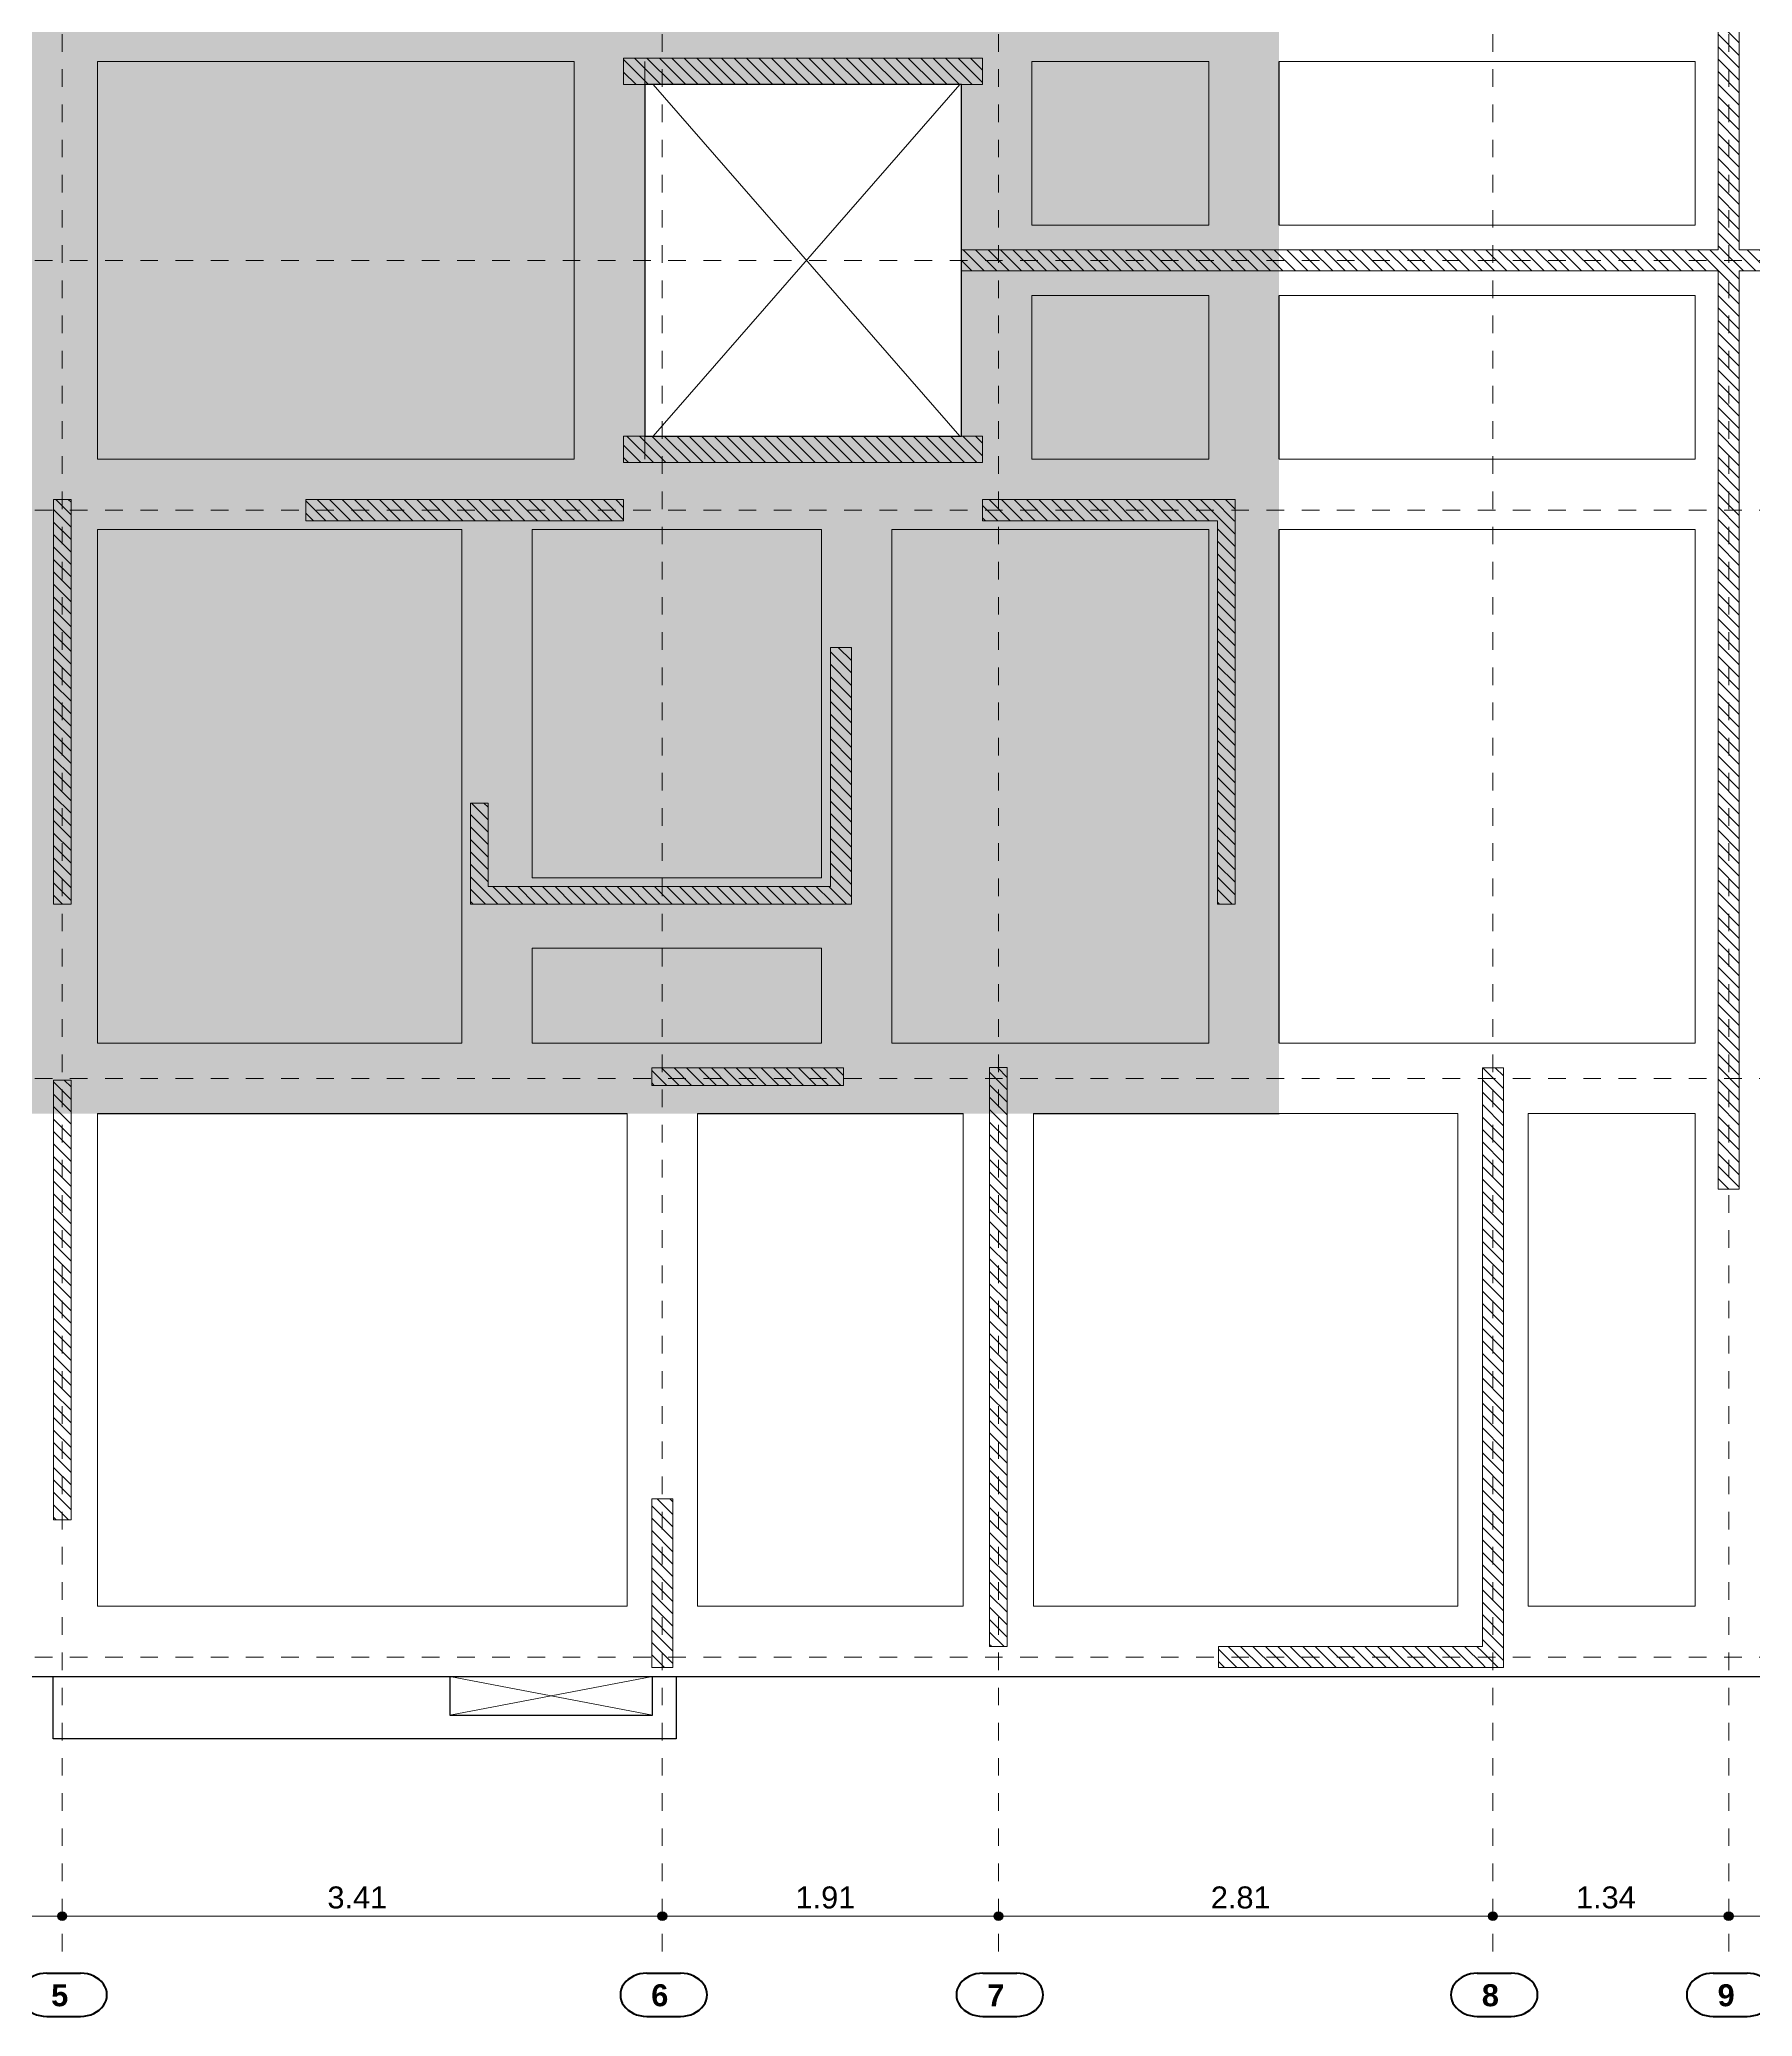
# Model space of a CAD drawing. Header units: metres. Extents: x 1.9 to 93.5, y 3.6 to 60.4.
# Drawn here: x 62.53 to 72.26, y 40.11 to 51.35 of the extents above; entities that cross this region are included whole.
import ezdxf

# ---------------------------------------------------------------- set-up
doc = ezdxf.new("R2010")
doc.units = ezdxf.units.M
doc.linetypes.add('-PYD PUNTEADO', pattern=[0.003177, 0.002118, -0.001059])
doc.linetypes.add('IMPORT-CENTER', pattern=[0.02, 0.0125, -0.0025, 0.0025, -0.0025])
for name, color, linetype, lineweight in [('ACHURADO-1', 8, 'Continuous', 9), ('CASETONES-1', 8, 'Continuous', 9), ('CONTORNO-1', 2, 'Continuous', 30), ('COTAS-2', 9, 'Continuous', 9), ('COTAS-50', 9, 'Continuous', 9), ('EJES-2', 1, 'IMPORT-CENTER', 9), ('MUROS-1', 8, 'Continuous', 9), ('MUROS-2', 8, '-PYD PUNTEADO', 9), ('TEXTEJES', 3, 'Continuous', 50), ('VARIOS', 8, 'Continuous', 9), ('VARIOS-1', 8, 'Continuous', 9)]:
    doc.layers.add(name, color=color, linetype=linetype, lineweight=lineweight)
doc.styles.add('Swis721 Ex BT_B_2', font='swisseb.ttf', dxfattribs={"height": 0.125})
doc.styles.add('Swis721 LtEx BT_4', font='swissel.ttf', dxfattribs={"height": 0.125})
doc.dimstyles.new('P_D-PLI-COT-EJE', dxfattribs={"dimscale": 0.3048, "dimtxt": 0.131878, "dimasz": 0.656168, "dimexe": 0.164042, "dimexo": 0.164042, "dimgap": 0.008202, "dimtad": 1, "dimrnd": 0.01, "dimzin": 0, "dimdsep": 46, "dimtxsty": 'Swis721 LtEx BT_4', "dimblk1": 'DOTSMALL', "dimblk2": 'DOTSMALL', "dimsah": 1, "dimcen": 0.09, "dimdle": 0.328084, "dimadec": 0, "dimazin": 0, "dimtfac": 1, "dimtdec": 4, "dimtix": 1, "dimtmove": 0, "dimatfit": 3, "dimfxl": 1, "dimtvp": 1, "dimtolj": 1, "dimtzin": 0, "dimarcsym": 2})
pattern_1 = [(315, (56.83287, 0), (0.03535534, 0.03535534), [])]

# ---------------------------------------------------------------- blocks, each defined once
blk = doc.blocks.new('Sobreancho h_1_00m - Sobreancho h_1_00m-3721884-LOS-1_4 - REFUERZO SUP_ CIMENTACIÓN LOSA SUP_')
at = {"layer": 'CASETONES-1'}
for p, q in [((9.134, 51.09), (9.134, 51.22)), ((9.134, 51.09), (9.134, 51.22)), ((9.134, 48.96), (9.134, 49.091)), ((9.134, 49.091), (9.134, 48.96))]:
    blk.add_line(p, q, dxfattribs=at)
blk = doc.blocks.new('Grid - P_D-DCA-EJE-VER-_1-75_-2560240-LOS-1_4 - REFUERZO SUP_ CIMENTACIÓN LOSA SUP_')
at = {"layer": 'TEXTEJES'}
for p, q in [((-0.00177, 0.00245), (0.00208, 0.00245)), ((-0.00177, -0.00245), (0.00208, -0.00245))]:
    blk.add_line(p, q, dxfattribs=at)
for centre, major_axis in [((-0.00177, 0), (-0.003, 0)), ((0.00208, 0), (0.003, 0))]:
    blk.add_ellipse(centre, major_axis=major_axis, ratio=0.817708, start_param=4.712389, end_param=7.853982, dxfattribs=at)
blk = doc.blocks.new('DIMBLOCK26-LOS-1_4 - REFUERZO SUP_ CIMENTACIÓN LOSA SUP_')
at = {"layer": 'COTAS-50', "lineweight": 25, "transparency": 16777216}
h = blk.add_hatch(color=256, dxfattribs=at)
edge = h.paths.add_edge_path()
edge.add_arc((59.247, 40.677), 0.025, 0, 360)
h = blk.add_hatch(color=256, dxfattribs=at)
edge = h.paths.add_edge_path()
edge.add_arc((62.657, 40.677), 0.025, 0, 360)
at = {"layer": 'COTAS-50', "transparency": 16777216}
for p, q in [((59.247, 40.663), (59.247, 40.727)), ((62.657, 40.663), (62.657, 40.727)), ((59.247, 40.677), (62.657, 40.677)), ((59.247, 40.677), (59.247, 40.663)), ((62.657, 40.677), (62.657, 40.663))]:
    blk.add_line(p, q, dxfattribs=at)
at = {"layer": 'COTAS-50', "lineweight": 25, "transparency": 16777216}
for centre in [(59.247, 40.677), (62.657, 40.677)]:
    blk.add_circle(centre, 0.025, dxfattribs=at)
at = {"layer": 'COTAS-50', "color": 0, "transparency": 16777216, "insert": (60.754, 40.846), "char_height": 0.125, "width": 0.47476, "attachment_point": 1, "line_spacing_factor": 0.989083, "style": 'Swis721 LtEx BT_4'}
blk.add_mtext('3.41', dxfattribs=at)
blk = doc.blocks.new('_DotSmall')
at = {"color": 0, "linetype": 'ByBlock', "const_width": 0.5}
blk.add_lwpolyline([(-0.0625, 0, 1), (0.0625, 0, 1)], format="xyb", close=True, dxfattribs=at)
blk = doc.blocks.new('DIMBLOCK27-LOS-1_4 - REFUERZO SUP_ CIMENTACIÓN LOSA SUP_')
at = {"layer": 'COTAS-50', "lineweight": 25, "transparency": 16777216}
h = blk.add_hatch(color=256, dxfattribs=at)
edge = h.paths.add_edge_path()
edge.add_arc((62.657, 40.677), 0.025, 0, 360)
h = blk.add_hatch(color=256, dxfattribs=at)
edge = h.paths.add_edge_path()
edge.add_arc((66.067, 40.677), 0.025, 0, 360)
at = {"layer": 'COTAS-50', "transparency": 16777216}
for p, q in [((62.657, 40.663), (62.657, 40.727)), ((66.067, 40.663), (66.067, 40.727)), ((62.657, 40.677), (66.067, 40.677)), ((62.657, 40.677), (62.657, 40.663)), ((66.067, 40.677), (66.067, 40.663))]:
    blk.add_line(p, q, dxfattribs=at)
at = {"layer": 'COTAS-50', "lineweight": 25, "transparency": 16777216}
for centre in [(62.657, 40.677), (66.067, 40.677)]:
    blk.add_circle(centre, 0.025, dxfattribs=at)
at = {"layer": 'COTAS-50', "color": 0, "transparency": 16777216, "insert": (64.164, 40.846), "char_height": 0.125, "width": 0.47476, "attachment_point": 1, "line_spacing_factor": 0.989083, "style": 'Swis721 LtEx BT_4'}
blk.add_mtext('3.41', dxfattribs=at)
blk = doc.blocks.new('DIMBLOCK28-LOS-1_4 - REFUERZO SUP_ CIMENTACIÓN LOSA SUP_')
at = {"layer": 'COTAS-50', "lineweight": 25, "transparency": 16777216}
h = blk.add_hatch(color=256, dxfattribs=at)
edge = h.paths.add_edge_path()
edge.add_arc((66.067, 40.677), 0.025, 0, 360)
h = blk.add_hatch(color=256, dxfattribs=at)
edge = h.paths.add_edge_path()
edge.add_arc((67.977, 40.677), 0.025, 0, 360)
at = {"layer": 'COTAS-50', "transparency": 16777216}
for p, q in [((66.067, 40.663), (66.067, 40.727)), ((67.977, 40.663), (67.977, 40.727)), ((66.067, 40.677), (67.977, 40.677)), ((66.067, 40.677), (66.067, 40.663)), ((67.977, 40.677), (67.977, 40.663))]:
    blk.add_line(p, q, dxfattribs=at)
at = {"layer": 'COTAS-50', "lineweight": 25, "transparency": 16777216}
for centre in [(66.067, 40.677), (67.977, 40.677)]:
    blk.add_circle(centre, 0.025, dxfattribs=at)
at = {"layer": 'COTAS-50', "color": 0, "transparency": 16777216, "insert": (66.824, 40.846), "char_height": 0.125, "width": 0.47476, "attachment_point": 1, "line_spacing_factor": 0.989083, "style": 'Swis721 LtEx BT_4'}
blk.add_mtext('1.91', dxfattribs=at)
blk = doc.blocks.new('DIMBLOCK29-LOS-1_4 - REFUERZO SUP_ CIMENTACIÓN LOSA SUP_')
at = {"layer": 'COTAS-50', "lineweight": 25, "transparency": 16777216}
h = blk.add_hatch(color=256, dxfattribs=at)
edge = h.paths.add_edge_path()
edge.add_arc((67.977, 40.677), 0.025, 0, 360)
h = blk.add_hatch(color=256, dxfattribs=at)
edge = h.paths.add_edge_path()
edge.add_arc((70.787, 40.677), 0.025, 0, 360)
at = {"layer": 'COTAS-50', "transparency": 16777216}
for p, q in [((67.977, 40.663), (67.977, 40.727)), ((70.787, 40.663), (70.787, 40.727)), ((67.977, 40.677), (70.787, 40.677)), ((67.977, 40.677), (67.977, 40.663)), ((70.787, 40.677), (70.787, 40.663))]:
    blk.add_line(p, q, dxfattribs=at)
at = {"layer": 'COTAS-50', "lineweight": 25, "transparency": 16777216}
for centre in [(67.977, 40.677), (70.787, 40.677)]:
    blk.add_circle(centre, 0.025, dxfattribs=at)
at = {"layer": 'COTAS-50', "color": 0, "transparency": 16777216, "insert": (69.184, 40.846), "char_height": 0.125, "width": 0.47476, "attachment_point": 1, "line_spacing_factor": 0.989083, "style": 'Swis721 LtEx BT_4'}
blk.add_mtext('2.81', dxfattribs=at)
blk = doc.blocks.new('DIMBLOCK30-LOS-1_4 - REFUERZO SUP_ CIMENTACIÓN LOSA SUP_')
at = {"layer": 'COTAS-50', "lineweight": 25, "transparency": 16777216}
h = blk.add_hatch(color=256, dxfattribs=at)
edge = h.paths.add_edge_path()
edge.add_arc((70.787, 40.677), 0.025, 0, 360)
h = blk.add_hatch(color=256, dxfattribs=at)
edge = h.paths.add_edge_path()
edge.add_arc((72.127, 40.677), 0.025, 0, 360)
at = {"layer": 'COTAS-50', "transparency": 16777216}
for p, q in [((70.787, 40.663), (70.787, 40.727)), ((72.127, 40.663), (72.127, 40.727)), ((70.787, 40.677), (72.127, 40.677)), ((70.787, 40.677), (70.787, 40.663)), ((72.127, 40.677), (72.127, 40.663))]:
    blk.add_line(p, q, dxfattribs=at)
at = {"layer": 'COTAS-50', "lineweight": 25, "transparency": 16777216}
for centre in [(70.787, 40.677), (72.127, 40.677)]:
    blk.add_circle(centre, 0.025, dxfattribs=at)
at = {"layer": 'COTAS-50', "color": 0, "transparency": 16777216, "insert": (71.259, 40.846), "char_height": 0.125, "width": 0.47476, "attachment_point": 1, "line_spacing_factor": 0.989083, "style": 'Swis721 LtEx BT_4'}
blk.add_mtext('1.34', dxfattribs=at)
blk = doc.blocks.new('DIMBLOCK31-LOS-1_4 - REFUERZO SUP_ CIMENTACIÓN LOSA SUP_')
at = {"layer": 'COTAS-50', "lineweight": 25, "transparency": 16777216}
h = blk.add_hatch(color=256, dxfattribs=at)
edge = h.paths.add_edge_path()
edge.add_arc((72.127, 40.677), 0.025, 0, 360)
h = blk.add_hatch(color=256, dxfattribs=at)
edge = h.paths.add_edge_path()
edge.add_arc((73.467, 40.677), 0.025, 0, 360)
at = {"layer": 'COTAS-50', "transparency": 16777216}
for p, q in [((72.127, 40.663), (72.127, 40.727)), ((73.467, 40.663), (73.467, 40.727)), ((72.127, 40.677), (73.467, 40.677)), ((72.127, 40.677), (72.127, 40.663)), ((73.467, 40.677), (73.467, 40.663))]:
    blk.add_line(p, q, dxfattribs=at)
at = {"layer": 'COTAS-50', "lineweight": 25, "transparency": 16777216}
for centre in [(72.127, 40.677), (73.467, 40.677)]:
    blk.add_circle(centre, 0.025, dxfattribs=at)
at = {"layer": 'COTAS-50', "color": 0, "transparency": 16777216, "insert": (72.599, 40.846), "char_height": 0.125, "width": 0.47476, "attachment_point": 1, "line_spacing_factor": 0.989083, "style": 'Swis721 LtEx BT_4'}
blk.add_mtext('1.34', dxfattribs=at)

msp = doc.modelspace()

# ---------------------------------------------------------------- hatches: boundary and pattern name
at = {"layer": 'ACHURADO-1'}
h = msp.add_hatch(dxfattribs=at)
h.set_pattern_fill('FP_1', color=256, style=0, pattern_type=2)
h.set_pattern_definition(pattern_1)
h.paths.add_polyline_path([(72.187, 44.81), (72.187, 50.03), (72.067, 50.03), (72.067, 44.81)])
h.paths.add_polyline_path([(72.067, 50.15), (72.187, 50.15), (72.187, 55.37), (72.067, 55.37), (72.067, 50.263)])
h = msp.add_hatch(dxfattribs=at)
h.set_pattern_fill('FP_2', color=256, style=0, pattern_type=2)
h.set_pattern_definition([(45, (56.83287, 0), (-0.11404925, 0.11404925), []), (45, (56.94692, 0), (-0.11404925, 0.11404925), [0.20161, -0.04032, 0.00168, -0.03865])])
h.paths.add_polyline_path([(55.992, 45.24), (69.572, 45.24), (69.572, 54.94), (55.742, 54.94), (55.742, 45.24)])
h.paths.add_polyline_path([(78.247, 45.24), (88.512, 45.24), (88.512, 54.94), (74.682, 54.94), (74.682, 45.24), (77.157, 45.24)])
h.paths.add_polyline_path([(56.922, 46.52), (56.142, 46.52), (56.142, 47.775), (56.922, 47.775), (56.922, 47.614)])
h.paths.add_polyline_path([(87.332, 46.52), (87.332, 47.775), (88.112, 47.775), (88.112, 46.52)])
h.paths.add_polyline_path([(86.957, 48.96), (86.957, 49.89), (87.657, 49.89), (87.657, 48.96)])
h.paths.add_polyline_path([(57.297, 48.96), (56.597, 48.96), (56.597, 49.89), (57.297, 49.89)])
h.paths.add_polyline_path([(78.282, 49.091), (76.487, 49.091), (76.487, 51.09), (78.282, 51.09), (78.282, 50.263)])
h.paths.add_polyline_path([(65.967, 49.091), (65.967, 51.09), (67.767, 51.09), (67.767, 49.091)])
h.paths.add_polyline_path([(87.657, 50.29), (86.957, 50.29), (86.957, 51.22), (87.657, 51.22)])
h.paths.add_polyline_path([(56.597, 50.29), (56.597, 51.22), (57.297, 51.22), (57.297, 50.29)])
h.paths.add_polyline_path([(75.082, 52.405), (75.082, 53.66), (75.862, 53.66), (75.862, 52.405)])
h.paths.add_polyline_path([(88.112, 52.405), (87.332, 52.405), (87.332, 53.66), (88.112, 53.66)])
h.paths.add_polyline_path([(68.392, 52.405), (68.392, 53.66), (69.172, 53.66), (69.172, 52.405)])
h.paths.add_polyline_path([(56.142, 52.405), (56.142, 53.66), (56.922, 53.66), (56.922, 52.405), (56.788, 52.405)])
h = msp.add_hatch(dxfattribs=at)
h.set_pattern_fill('FP_1', color=256, style=0, pattern_type=2)
h.set_pattern_definition(pattern_1)
h.paths.add_polyline_path([(67.887, 51.09), (67.887, 51.24), (65.847, 51.24), (65.847, 51.09)])
h = msp.add_hatch(dxfattribs=at)
h.set_pattern_fill('FP_1', color=256, style=0, pattern_type=2)
h.set_pattern_definition(pattern_1)
h.paths.add_polyline_path([(76.487, 50.03), (76.487, 50.15), (67.767, 50.15), (67.767, 50.03), (72.978, 50.03)])
h = msp.add_hatch(dxfattribs=at)
h.set_pattern_fill('FP_1', color=256, style=0, pattern_type=2)
h.set_pattern_definition(pattern_1)
h.paths.add_polyline_path([(67.887, 48.941), (67.887, 49.091), (65.847, 49.091), (65.847, 48.941)])
h = msp.add_hatch(dxfattribs=at)
h.set_pattern_fill('FP_1', color=256, style=0, pattern_type=2)
h.set_pattern_definition(pattern_1)
h.paths.add_polyline_path([(62.707, 46.43), (62.707, 48.73), (62.607, 48.73), (62.607, 46.43)])
h = msp.add_hatch(dxfattribs=at)
h.set_pattern_fill('FP_1', color=256, style=0, pattern_type=2)
h.set_pattern_definition(pattern_1)
h.paths.add_polyline_path([(64.042, 48.61), (65.847, 48.61), (65.847, 48.73), (64.042, 48.73)])
h = msp.add_hatch(dxfattribs=at)
h.set_pattern_fill('FP_1', color=256, style=0, pattern_type=2)
h.set_pattern_definition(pattern_1)
h.paths.add_polyline_path([(67.887, 48.61), (69.322, 48.61), (69.322, 48.73), (67.887, 48.73)])
h = msp.add_hatch(dxfattribs=at)
h.set_pattern_fill('FP_1', color=256, style=0, pattern_type=2)
h.set_pattern_definition(pattern_1)
h.paths.add_polyline_path([(69.322, 46.43), (69.322, 48.61), (69.222, 48.61), (69.222, 46.43)])
h = msp.add_hatch(dxfattribs=at)
h.set_pattern_fill('FP_1', color=256, style=0, pattern_type=2)
h.set_pattern_definition(pattern_1)
h.paths.add_polyline_path([(67.022, 46.43), (67.142, 46.43), (67.142, 47.89), (67.022, 47.89), (67.022, 46.53)])
h = msp.add_hatch(dxfattribs=at)
h.set_pattern_fill('FP_1', color=256, style=0, pattern_type=2)
h.set_pattern_definition(pattern_1)
h.paths.add_polyline_path([(64.977, 46.43), (65.077, 46.43), (65.077, 47.005), (64.977, 47.005)])
h = msp.add_hatch(dxfattribs=at)
h.set_pattern_fill('FP_1', color=256, style=0, pattern_type=2)
h.set_pattern_definition(pattern_1)
h.paths.add_polyline_path([(65.077, 46.43), (67.022, 46.43), (67.022, 46.53), (65.077, 46.53)])
h = msp.add_hatch(dxfattribs=at)
h.set_pattern_fill('FP_1', color=256, style=0, pattern_type=2)
h.set_pattern_definition(pattern_1)
h.paths.add_polyline_path([(62.707, 42.93), (62.707, 45.43), (62.607, 45.43), (62.607, 42.93)])
h = msp.add_hatch(dxfattribs=at)
h.set_pattern_fill('FP_1', color=256, style=0, pattern_type=2)
h.set_pattern_definition(pattern_1)
h.paths.add_polyline_path([(67.097, 45.4), (67.097, 45.5), (66.007, 45.5), (66.007, 45.4)])
h = msp.add_hatch(dxfattribs=at)
h.set_pattern_fill('FP_1', color=256, style=0, pattern_type=2)
h.set_pattern_definition(pattern_1)
h.paths.add_polyline_path([(68.027, 42.21), (68.027, 45.501), (67.927, 45.501), (67.927, 42.21)])
h = msp.add_hatch(dxfattribs=at)
h.set_pattern_fill('FP_1', color=256, style=0, pattern_type=2)
h.set_pattern_definition(pattern_1)
h.paths.add_polyline_path([(70.847, 42.09), (70.847, 45.5), (70.727, 45.5), (70.727, 42.09)])
h = msp.add_hatch(dxfattribs=at)
h.set_pattern_fill('FP_1', color=256, style=0, pattern_type=2)
h.set_pattern_definition(pattern_1)
h.paths.add_polyline_path([(66.127, 42.09), (66.127, 43.05), (66.007, 43.05), (66.007, 42.09)])
h = msp.add_hatch(dxfattribs=at)
h.set_pattern_fill('FP_1', color=256, style=0, pattern_type=2)
h.set_pattern_definition(pattern_1)
h.paths.add_polyline_path([(69.227, 42.09), (70.727, 42.09), (70.727, 42.21), (69.227, 42.21)])

# ---------------------------------------------------------------- linework, layer by layer
at = {"layer": 'CASETONES-1'}
for p, q in [((65.567, 51.22), (62.857, 51.22)), ((65.567, 51.22), (62.857, 51.22)), ((62.857, 48.96), (62.857, 51.22)), ((62.857, 51.22), (62.857, 48.96)), ((65.567, 51.22), (65.567, 48.96)), ((65.567, 48.96), (65.567, 51.22)), ((65.967, 51.09), (65.967, 51.22)), ((65.967, 51.22), (65.967, 51.09)), ((69.172, 51.22), (68.167, 51.22)), ((69.172, 51.22), (68.167, 51.22)), ((68.167, 50.29), (68.167, 51.22)), ((68.167, 51.22), (68.167, 50.29)), ((69.172, 51.22), (69.172, 50.29)), ((69.172, 50.29), (69.172, 51.22)), ((71.937, 51.22), (69.572, 51.22)), ((69.572, 51.22), (71.937, 51.22)), ((69.572, 50.29), (69.572, 51.22)), ((71.937, 51.22), (71.937, 50.29)), ((71.937, 51.22), (71.937, 50.29)), ((69.172, 50.29), (68.167, 50.29)), ((68.167, 50.29), (69.172, 50.29)), ((69.572, 50.29), (71.937, 50.29)), ((71.937, 50.29), (69.572, 50.29)), ((68.167, 48.96), (68.167, 49.89)), ((68.167, 49.89), (68.167, 48.96)), ((68.167, 49.89), (69.172, 49.89)), ((69.172, 49.89), (68.167, 49.89)), ((69.172, 49.89), (69.172, 48.96)), ((69.172, 48.96), (69.172, 49.89)), ((69.572, 48.96), (69.572, 49.89)), ((71.937, 49.89), (69.572, 49.89)), ((69.572, 49.89), (71.937, 49.89)), ((71.937, 49.89), (71.937, 48.96)), ((71.937, 49.89), (71.937, 48.96)), ((65.967, 49.091), (65.967, 48.96)), ((65.967, 48.96), (65.967, 49.091)), ((62.857, 48.96), (65.567, 48.96)), ((62.857, 48.96), (65.567, 48.96)), ((68.167, 48.96), (69.172, 48.96)), ((69.172, 48.96), (68.167, 48.96)), ((69.572, 48.96), (71.937, 48.96)), ((69.572, 48.96), (71.937, 48.96)), ((62.857, 45.64), (62.857, 48.56)), ((62.857, 48.56), (62.857, 45.64)), ((64.927, 48.56), (62.857, 48.56)), ((64.927, 48.56), (62.857, 48.56)), ((64.927, 48.56), (64.927, 45.64)), ((64.927, 45.64), (64.927, 48.56)), ((65.327, 46.58), (65.327, 48.56)), ((65.327, 48.56), (65.327, 46.58)), ((66.972, 48.56), (65.327, 48.56)), ((66.972, 48.56), (65.327, 48.56)), ((66.972, 48.56), (66.972, 46.58)), ((66.972, 46.58), (66.972, 48.56)), ((67.372, 45.64), (67.372, 48.56)), ((67.372, 48.56), (67.372, 45.64)), ((69.172, 48.56), (67.372, 48.56)), ((69.172, 48.56), (67.372, 48.56)), ((69.172, 48.56), (69.172, 45.64)), ((69.172, 45.64), (69.172, 48.56)), ((69.572, 45.64), (69.572, 48.56)), ((69.572, 48.56), (71.937, 48.56)), ((71.937, 48.56), (69.572, 48.56)), ((71.937, 48.56), (71.937, 45.64)), ((71.937, 48.56), (71.937, 45.64)), ((66.972, 46.58), (65.327, 46.58)), ((65.327, 46.58), (66.972, 46.58)), ((65.327, 45.64), (65.327, 46.18)), ((65.327, 46.18), (65.327, 45.64)), ((65.327, 46.18), (66.972, 46.18)), ((66.972, 46.18), (65.327, 46.18)), ((66.972, 46.18), (66.972, 45.64)), ((66.972, 45.64), (66.972, 46.18)), ((64.927, 45.64), (62.857, 45.64)), ((62.857, 45.64), (64.927, 45.64)), ((66.972, 45.64), (65.327, 45.64)), ((65.327, 45.64), (66.972, 45.64)), ((69.172, 45.64), (67.372, 45.64)), ((67.372, 45.64), (69.172, 45.64)), ((71.937, 45.64), (69.572, 45.64)), ((69.572, 45.64), (71.937, 45.64)), ((62.857, 45.24), (65.867, 45.24)), ((62.857, 45.24), (62.857, 42.44)), ((62.857, 42.44), (62.857, 45.24)), ((65.867, 42.44), (65.867, 45.24)), ((65.867, 45.24), (65.867, 42.44)), ((66.267, 45.24), (67.777, 45.24)), ((66.267, 45.24), (66.267, 42.44)), ((66.267, 42.44), (66.267, 45.24)), ((67.777, 42.44), (67.777, 45.24)), ((67.777, 45.24), (67.777, 42.44)), ((68.177, 45.24), (69.572, 45.24)), ((68.177, 45.24), (68.177, 42.44)), ((68.177, 42.44), (68.177, 45.24)), ((70.587, 45.24), (69.572, 45.24)), ((69.572, 45.24), (70.587, 45.24)), ((70.587, 42.44), (70.587, 45.24)), ((70.587, 45.24), (70.587, 42.44)), ((71.937, 45.24), (70.987, 45.24)), ((70.987, 45.24), (71.937, 45.24)), ((70.987, 45.24), (70.987, 42.44)), ((70.987, 42.44), (70.987, 45.24)), ((71.937, 42.44), (71.937, 45.24)), ((71.937, 45.24), (71.937, 42.44)), ((62.857, 42.44), (65.867, 42.44)), ((65.867, 42.44), (62.857, 42.44)), ((66.267, 42.44), (67.777, 42.44)), ((67.777, 42.44), (66.267, 42.44)), ((68.177, 42.44), (70.587, 42.44)), ((70.587, 42.44), (68.177, 42.44)), ((70.987, 42.44), (71.937, 42.44)), ((71.937, 42.44), (70.987, 42.44)), ((64.86, 42.04), (62.605, 42.04)), ((66.145, 42.04), (66.012, 42.04))]:
    msp.add_line(p, q, dxfattribs=at)
at = {"layer": 'CONTORNO-1'}
for p, q in [((69.572, 50.29), (69.572, 51.22)), ((67.767, 51.09), (65.967, 51.09)), ((65.967, 51.09), (65.967, 49.091)), ((67.767, 49.091), (67.767, 51.09)), ((69.572, 48.96), (69.572, 49.89)), ((65.967, 49.091), (67.767, 49.091)), ((69.572, 45.64), (69.572, 48.56)), ((62.857, 45.24), (65.867, 45.24)), ((66.267, 45.24), (67.777, 45.24)), ((68.177, 45.24), (69.572, 45.24)), ((53.067, 42.04), (81.641, 42.04)), ((62.605, 41.686), (62.605, 42.04)), ((64.86, 42.04), (64.86, 41.819)), ((66.012, 41.819), (66.012, 42.04)), ((66.145, 42.04), (66.145, 41.686)), ((64.86, 41.819), (66.012, 41.819)), ((66.145, 41.686), (62.605, 41.686))]:
    msp.add_line(p, q, dxfattribs=at)
at = {"layer": 'EJES-2'}
for p, q in [((62.657, 40.476), (62.657, 60.05)), ((66.067, 40.476), (66.067, 60.05)), ((67.977, 40.476), (67.977, 60.05)), ((70.787, 40.476), (70.787, 60.05)), ((72.127, 40.476), (72.127, 60.05)), ((51.501, 50.09), (93.059, 50.09)), ((51.501, 48.67), (93.059, 48.67)), ((51.501, 45.44), (93.059, 45.44)), ((51.501, 42.15), (93.059, 42.15))]:
    msp.add_line(p, q, dxfattribs=at)
at = {"layer": 'MUROS-1'}
for p, q in [((72.067, 55.37), (72.067, 50.15)), ((72.187, 50.15), (72.187, 55.37)), ((67.887, 51.24), (65.847, 51.24)), ((65.847, 51.24), (65.847, 51.09)), ((67.887, 51.09), (67.887, 51.24)), ((65.847, 51.09), (67.887, 51.09)), ((72.067, 50.15), (67.767, 50.15)), ((76.487, 50.15), (72.187, 50.15)), ((67.767, 50.03), (72.067, 50.03)), ((72.067, 50.03), (72.067, 44.81)), ((72.187, 50.03), (76.487, 50.03)), ((72.187, 44.81), (72.187, 50.03)), ((67.887, 49.091), (65.847, 49.091)), ((65.847, 49.091), (65.847, 48.941)), ((67.887, 48.941), (67.887, 49.091)), ((65.847, 48.941), (67.887, 48.941)), ((62.707, 48.73), (62.607, 48.73)), ((62.607, 48.73), (62.607, 46.43)), ((62.707, 46.43), (62.707, 48.73)), ((65.847, 48.73), (64.042, 48.73)), ((64.042, 48.73), (64.042, 48.61)), ((65.847, 48.61), (65.847, 48.73)), ((69.322, 48.73), (67.887, 48.73)), ((67.887, 48.73), (67.887, 48.61)), ((69.322, 46.43), (69.322, 48.73)), ((64.042, 48.61), (65.847, 48.61)), ((67.887, 48.61), (69.222, 48.61)), ((69.222, 48.61), (69.222, 46.43)), ((67.022, 47.89), (67.022, 46.53)), ((67.142, 47.89), (67.022, 47.89)), ((67.142, 46.43), (67.142, 47.89)), ((65.077, 47.005), (64.977, 47.005)), ((64.977, 47.005), (64.977, 46.43)), ((65.077, 46.53), (65.077, 47.005)), ((67.022, 46.53), (65.077, 46.53)), ((62.607, 46.43), (62.707, 46.43)), ((64.977, 46.43), (67.142, 46.43)), ((69.222, 46.43), (69.322, 46.43)), ((62.707, 45.43), (62.607, 45.43)), ((62.607, 45.43), (62.607, 42.93)), ((62.707, 42.93), (62.707, 45.43)), ((67.097, 45.5), (66.007, 45.5)), ((66.007, 45.5), (66.007, 45.4)), ((67.097, 45.4), (67.097, 45.5)), ((68.027, 45.501), (67.927, 45.501)), ((67.927, 45.501), (67.927, 42.21)), ((68.027, 42.21), (68.027, 45.501)), ((70.847, 45.5), (70.727, 45.5)), ((70.727, 45.5), (70.727, 42.21)), ((70.847, 42.09), (70.847, 45.5)), ((66.007, 45.4), (67.097, 45.4)), ((72.067, 44.81), (72.187, 44.81)), ((66.127, 43.05), (66.007, 43.05)), ((66.007, 43.05), (66.007, 42.09)), ((66.127, 42.09), (66.127, 43.05)), ((62.607, 42.93), (62.707, 42.93)), ((67.927, 42.21), (68.027, 42.21)), ((70.727, 42.21), (69.227, 42.21)), ((69.227, 42.21), (69.227, 42.09)), ((66.007, 42.09), (66.127, 42.09)), ((69.227, 42.09), (70.847, 42.09))]:
    msp.add_line(p, q, dxfattribs=at)
at = {"layer": 'MUROS-2'}
for p, q in [((72.067, 55.37), (72.067, 50.15)), ((72.187, 50.15), (72.187, 55.37)), ((67.887, 51.24), (65.847, 51.24)), ((65.847, 51.09), (65.847, 51.24)), ((67.887, 51.24), (67.887, 51.09)), ((65.847, 51.09), (67.887, 51.09)), ((67.767, 50.03), (67.767, 50.15)), ((72.067, 50.15), (67.767, 50.15)), ((76.487, 50.15), (72.187, 50.15)), ((67.767, 50.03), (72.067, 50.03)), ((72.067, 50.03), (72.067, 44.81)), ((72.187, 50.03), (76.487, 50.03)), ((72.187, 44.81), (72.187, 50.03)), ((65.847, 48.941), (65.847, 49.091)), ((67.887, 49.091), (65.847, 49.091)), ((67.887, 49.091), (67.887, 48.941)), ((65.847, 48.941), (67.887, 48.941)), ((62.607, 48.73), (62.707, 48.73)), ((62.607, 48.73), (62.607, 46.43)), ((62.707, 46.43), (62.707, 48.73)), ((64.042, 48.61), (64.042, 48.73)), ((65.847, 48.73), (64.042, 48.73)), ((65.847, 48.73), (65.847, 48.61)), ((67.887, 48.61), (67.887, 48.73)), ((69.322, 48.73), (67.887, 48.73)), ((69.322, 46.43), (69.322, 48.73)), ((64.042, 48.61), (65.847, 48.61)), ((67.887, 48.61), (69.222, 48.61)), ((69.222, 48.61), (69.222, 46.43)), ((67.022, 47.89), (67.022, 46.53)), ((67.022, 47.89), (67.142, 47.89)), ((67.142, 46.43), (67.142, 47.89)), ((64.977, 47.005), (65.077, 47.005)), ((64.977, 47.005), (64.977, 46.43)), ((65.077, 46.53), (65.077, 47.005)), ((67.022, 46.53), (65.077, 46.53)), ((62.707, 46.43), (62.607, 46.43)), ((64.977, 46.43), (67.142, 46.43)), ((69.322, 46.43), (69.222, 46.43)), ((62.607, 45.43), (62.707, 45.43)), ((62.607, 45.43), (62.607, 42.93)), ((62.707, 42.93), (62.707, 45.43)), ((67.097, 45.5), (66.007, 45.5)), ((66.007, 45.4), (66.007, 45.5)), ((67.097, 45.5), (67.097, 45.4)), ((67.927, 45.501), (68.027, 45.501)), ((67.927, 45.501), (67.927, 42.21)), ((68.027, 42.21), (68.027, 45.501)), ((70.727, 45.5), (70.847, 45.5)), ((70.727, 45.5), (70.727, 42.21)), ((70.847, 42.09), (70.847, 45.5)), ((66.007, 45.4), (67.097, 45.4)), ((72.187, 44.81), (72.067, 44.81)), ((66.007, 43.05), (66.127, 43.05)), ((66.007, 43.05), (66.007, 42.09)), ((66.127, 42.09), (66.127, 43.05)), ((62.707, 42.93), (62.607, 42.93)), ((68.027, 42.21), (67.927, 42.21)), ((69.227, 42.09), (69.227, 42.21)), ((70.727, 42.21), (69.227, 42.21)), ((66.127, 42.09), (66.007, 42.09)), ((69.227, 42.09), (70.847, 42.09))]:
    msp.add_line(p, q, dxfattribs=at)
at = {"layer": 'VARIOS'}
for p, q in [((64.86, 42.04), (66.012, 41.819)), ((64.86, 41.819), (66.012, 42.04))]:
    msp.add_line(p, q, dxfattribs=at)
at = {"layer": 'VARIOS-1'}
for p, q in [((66.016, 51.09), (67.757, 49.091)), ((67.757, 51.09), (66.016, 49.091))]:
    msp.add_line(p, q, dxfattribs=at)

# ---------------------------------------------------------------- block references
at = {"layer": 'CASETONES-1'}
msp.add_blockref('Sobreancho h_1_00m - Sobreancho h_1_00m-3721884-LOS-1_4 - REFUERZO SUP_ CIMENTACIÓN LOSA SUP_', (56.833, 0), dxfattribs=at)
at = {"layer": 'TEXTEJES', "xscale": 49.99999999999998, "yscale": 49.99999999999998, "zscale": 49.99999999999998}
for p in [(62.657, 40.23), (66.067, 40.23), (67.977, 40.23), (70.787, 40.23), (72.127, 40.23)]:
    msp.add_blockref('Grid - P_D-DCA-EJE-VER-_1-75_-2560240-LOS-1_4 - REFUERZO SUP_ CIMENTACIÓN LOSA SUP_', p, dxfattribs=at)

# ---------------------------------------------------------------- texts
at = {"layer": 'TEXTEJES', "char_height": 0.125, "width": 0.15633, "attachment_point": 1, "style": 'Swis721 Ex BT_B_2'}
for s, insert in [('\\fSwis721 Ex BT|b1|i0|c0|p34|;5', (62.594, 40.29)), ('\\fSwis721 Ex BT|b1|i0|c0|p34|;6', (66.004, 40.29)), ('\\fSwis721 Ex BT|b1|i0|c0|p34|;7', (67.914, 40.29)), ('\\fSwis721 Ex BT|b1|i0|c0|p34|;8', (70.724, 40.29)), ('\\fSwis721 Ex BT|b1|i0|c0|p34|;9', (72.064, 40.29))]:
    msp.add_mtext(s, dxfattribs=dict(at, insert=insert))

# ---------------------------------------------------------------- dimensions: what is measured, and where the dimension line sits
at = {"layer": 'COTAS-2'}
for base, p1, p2, override, picture, middle in [((62.657, 40.677), (59.247, 40.713), (62.657, 40.713), {"dimpost": '<>', "dimfxl": 3.41}, 'DIMBLOCK26-LOS-1_4 - REFUERZO SUP_ CIMENTACIÓN LOSA SUP_', (60.952, 40.744)), ((66.067, 40.677), (62.657, 40.713), (66.067, 40.713), {"dimpost": '<>', "dimfxl": 3.41}, 'DIMBLOCK27-LOS-1_4 - REFUERZO SUP_ CIMENTACIÓN LOSA SUP_', (64.362, 40.744)), ((67.977, 40.677), (66.067, 40.713), (67.977, 40.713), {"dimpost": '<>', "dimfxl": 1.91}, 'DIMBLOCK28-LOS-1_4 - REFUERZO SUP_ CIMENTACIÓN LOSA SUP_', (67.022, 40.744)), ((70.787, 40.677), (67.977, 40.713), (70.787, 40.713), {"dimpost": '<>', "dimfxl": 2.81}, 'DIMBLOCK29-LOS-1_4 - REFUERZO SUP_ CIMENTACIÓN LOSA SUP_', (69.382, 40.744)), ((72.127, 40.677), (70.787, 40.713), (72.127, 40.713), {"dimpost": '<>', "dimfxl": 1.34}, 'DIMBLOCK30-LOS-1_4 - REFUERZO SUP_ CIMENTACIÓN LOSA SUP_', (71.457, 40.744)), ((73.467, 40.677), (72.127, 40.713), (73.467, 40.713), {"dimpost": '<>', "dimfxl": 1.34}, 'DIMBLOCK31-LOS-1_4 - REFUERZO SUP_ CIMENTACIÓN LOSA SUP_', (72.797, 40.744))]:
    dim = msp.add_linear_dim(base=base, p1=p1, p2=p2, dimstyle='P_D-PLI-COT-EJE', override=override, dxfattribs=at)
    dim.commit()
    dim.dimension.update_dxf_attribs({"geometry": picture, "text_midpoint": middle})

doc.saveas('drawing.dxf')
